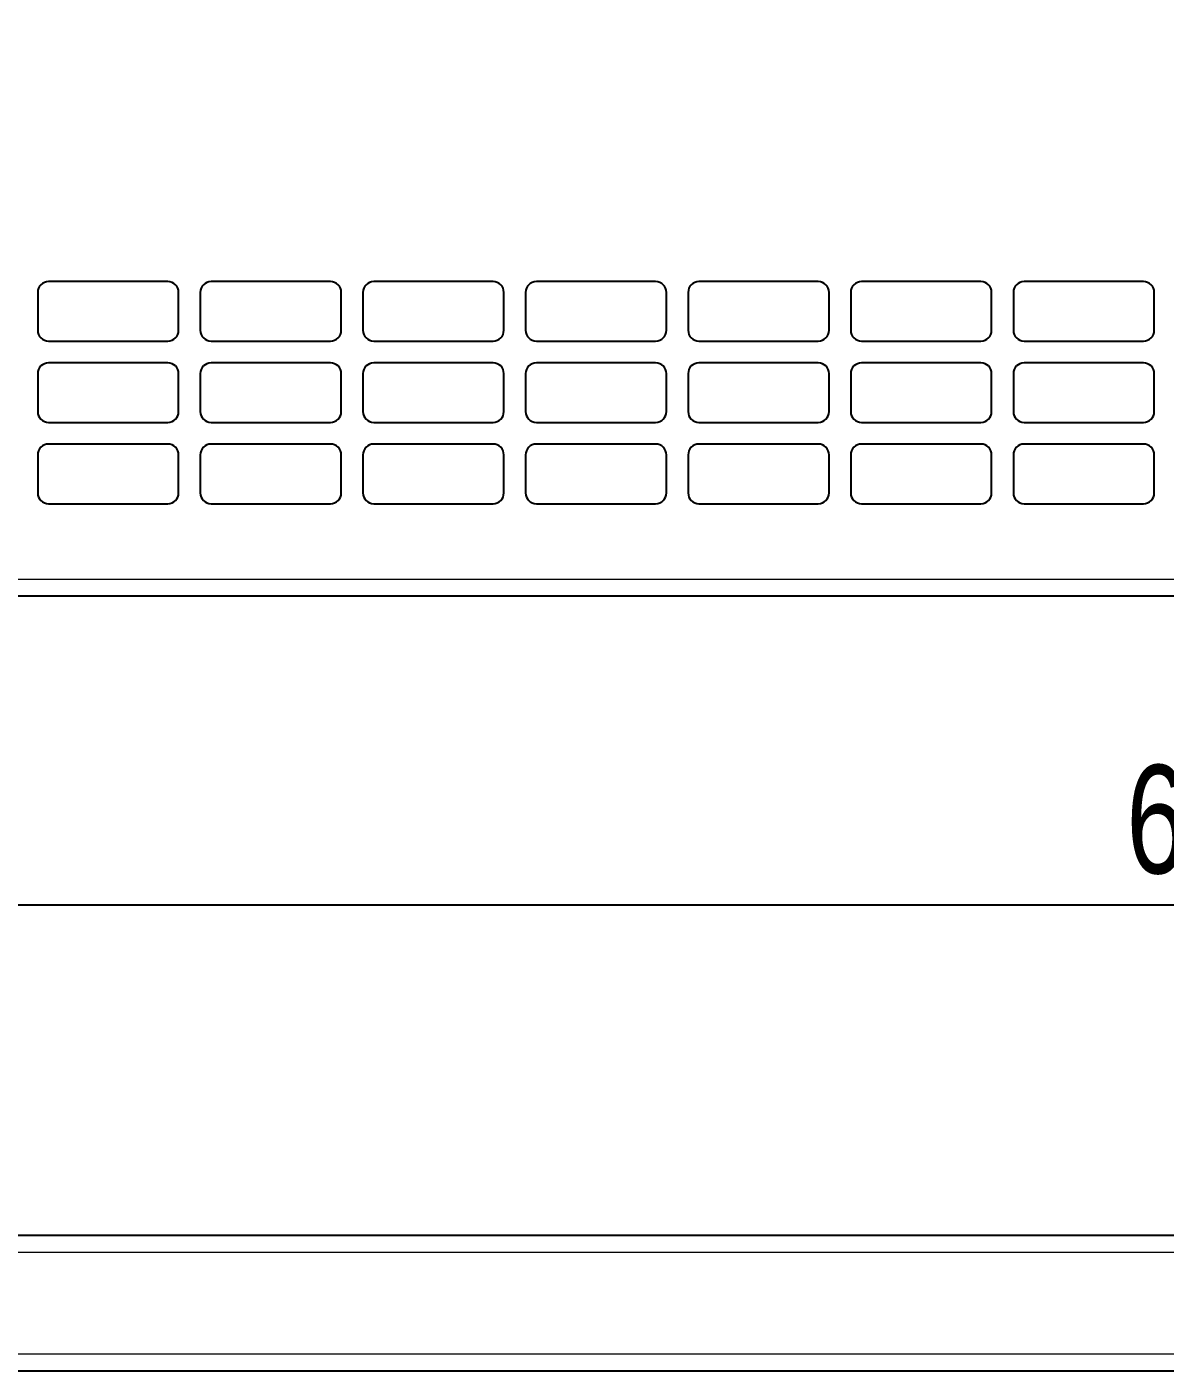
# Model space of a CAD drawing. Header units: millimetres. Extents: x -814 to 1058, y -456 to 1988.
# Drawn here: x -590.9 to -380.9, y -403.5 to -155.5 of the extents above; entities that cross this region are included whole.
import ezdxf

# ---------------------------------------------------------------- set-up
doc = ezdxf.new("R2010")
doc.units = ezdxf.units.MM
doc.layers.add('FORMAT', color=7, linetype='Continuous')
doc.styles.add('SLDTEXTSTYLE0', font='TXT', dxfattribs={"width": 0.75})
doc.dimstyles.new('SLDDIMSTYLE0', dxfattribs={"dimtxt": 20, "dimasz": 10, "dimexe": 0, "dimexo": 0.0625, "dimgap": 5, "dimtad": 2, "dimdec": 1, "dimrnd": 1e-09, "dimzin": 12, "dimdsep": 46, "dimtxsty": 'SLDTEXTSTYLE0', "dimsah": 1, "dimcen": 0.09, "dimadec": 0, "dimazin": 3, "dimtfac": 1, "dimtofl": 0, "dimtmove": 0, "dimatfit": 3, "dimfxl": 0, "dimfrac": 2, "dimtolj": 1, "dimtzin": 12, "dimarcsym": 0})

# ---------------------------------------------------------------- blocks, each defined once
blk = doc.blocks.new('_D_4')
at = {"layer": 'FORMAT'}
for p, q in [((-693.92, 781.04), (-693.92, -318.45)), ((-37.92, 781.04), (-37.92, -318.45)), ((-693.92, -317.45), (-37.92, -317.45))]:
    blk.add_line(p, q, dxfattribs=at)
for points in [[(-693.92, -317.45), (-683.92, -318.99), (-683.92, -315.91)], [(-37.92, -317.45), (-47.92, -315.91), (-47.92, -318.99)]]:
    blk.add_solid(points, dxfattribs=at)
at = {"layer": 'FORMAT', "insert": (-388.09, -291.67), "char_height": 20, "attachment_point": 1, "style": 'SLDTEXTSTYLE0'}
blk.add_mtext('656', dxfattribs=at)

msp = doc.modelspace()

# ---------------------------------------------------------------- linework, layer by layer
at = {"color": 7, "linetype": 'Continuous', "lineweight": 25}
for p, q in [((-564.92, -202.45), (-586.92, -202.45)), ((-534.92, -202.45), (-556.92, -202.45)), ((-504.92, -202.45), (-526.92, -202.45)), ((-474.92, -202.45), (-496.92, -202.45)), ((-444.92, -202.45), (-466.92, -202.45)), ((-414.92, -202.45), (-436.92, -202.45)), ((-384.92, -202.45), (-406.92, -202.45)), ((-588.92, -204.45), (-588.92, -211.45)), ((-562.92, -211.45), (-562.92, -204.45)), ((-558.92, -204.45), (-558.92, -211.45)), ((-532.92, -211.45), (-532.92, -204.45)), ((-528.92, -204.45), (-528.92, -211.45)), ((-502.92, -211.45), (-502.92, -204.45)), ((-498.92, -204.45), (-498.92, -211.45)), ((-472.92, -211.45), (-472.92, -204.45)), ((-468.92, -204.45), (-468.92, -211.45)), ((-442.92, -211.45), (-442.92, -204.45)), ((-438.92, -204.45), (-438.92, -211.45)), ((-412.92, -211.45), (-412.92, -204.45)), ((-408.92, -204.45), (-408.92, -211.45)), ((-382.92, -211.45), (-382.92, -204.45)), ((-586.92, -213.45), (-564.92, -213.45)), ((-556.92, -213.45), (-534.92, -213.45)), ((-526.92, -213.45), (-504.92, -213.45)), ((-496.92, -213.45), (-474.92, -213.45)), ((-466.92, -213.45), (-444.92, -213.45)), ((-436.92, -213.45), (-414.92, -213.45)), ((-406.92, -213.45), (-384.92, -213.45)), ((-564.92, -217.45), (-586.92, -217.45)), ((-534.92, -217.45), (-556.92, -217.45)), ((-504.92, -217.45), (-526.92, -217.45)), ((-474.92, -217.45), (-496.92, -217.45)), ((-444.92, -217.45), (-466.92, -217.45)), ((-414.92, -217.45), (-436.92, -217.45)), ((-384.92, -217.45), (-406.92, -217.45)), ((-588.92, -219.45), (-588.92, -226.45)), ((-562.92, -226.45), (-562.92, -219.45)), ((-558.92, -219.45), (-558.92, -226.45)), ((-532.92, -226.45), (-532.92, -219.45)), ((-528.92, -219.45), (-528.92, -226.45)), ((-502.92, -226.45), (-502.92, -219.45)), ((-498.92, -219.45), (-498.92, -226.45)), ((-472.92, -226.45), (-472.92, -219.45)), ((-468.92, -219.45), (-468.92, -226.45)), ((-442.92, -226.45), (-442.92, -219.45)), ((-438.92, -219.45), (-438.92, -226.45)), ((-412.92, -226.45), (-412.92, -219.45)), ((-408.92, -219.45), (-408.92, -226.45)), ((-382.92, -226.45), (-382.92, -219.45)), ((-586.92, -228.45), (-564.92, -228.45)), ((-556.92, -228.45), (-534.92, -228.45)), ((-526.92, -228.45), (-504.92, -228.45)), ((-496.92, -228.45), (-474.92, -228.45)), ((-466.92, -228.45), (-444.92, -228.45)), ((-436.92, -228.45), (-414.92, -228.45)), ((-406.92, -228.45), (-384.92, -228.45)), ((-564.92, -232.45), (-586.92, -232.45)), ((-534.92, -232.45), (-556.92, -232.45)), ((-504.92, -232.45), (-526.92, -232.45)), ((-474.92, -232.45), (-496.92, -232.45)), ((-444.92, -232.45), (-466.92, -232.45)), ((-414.92, -232.45), (-436.92, -232.45)), ((-384.92, -232.45), (-406.92, -232.45)), ((-588.92, -234.45), (-588.92, -241.45)), ((-562.92, -241.45), (-562.92, -234.45)), ((-558.92, -234.45), (-558.92, -241.45)), ((-532.92, -241.45), (-532.92, -234.45)), ((-528.92, -234.45), (-528.92, -241.45)), ((-502.92, -241.45), (-502.92, -234.45)), ((-498.92, -234.45), (-498.92, -241.45)), ((-472.92, -241.45), (-472.92, -234.45)), ((-468.92, -234.45), (-468.92, -241.45)), ((-442.92, -241.45), (-442.92, -234.45)), ((-438.92, -234.45), (-438.92, -241.45)), ((-412.92, -241.45), (-412.92, -234.45)), ((-408.92, -234.45), (-408.92, -241.45)), ((-382.92, -241.45), (-382.92, -234.45)), ((-586.92, -243.45), (-564.92, -243.45)), ((-556.92, -243.45), (-534.92, -243.45)), ((-526.92, -243.45), (-504.92, -243.45)), ((-496.92, -243.45), (-474.92, -243.45)), ((-466.92, -243.45), (-444.92, -243.45)), ((-436.92, -243.45), (-414.92, -243.45)), ((-406.92, -243.45), (-384.92, -243.45)), ((-665.97, -260.46), (-65.37, -260.46)), ((-51.42, -378.53), (-680.42, -378.53)), ((-54.27, -403.53), (-677.47, -403.53))]:
    msp.add_line(p, q, dxfattribs=at)
at = {"color": 8, "linetype": 'Continuous', "lineweight": 18}
for p, q in [((-665.97, -257.36), (-65.37, -257.36)), ((-51.42, -381.63), (-680.42, -381.63)), ((-53.94, -400.43), (-677.8, -400.43))]:
    msp.add_line(p, q, dxfattribs=at)
at = {"color": 7, "linetype": 'Continuous', "lineweight": 25}
for centre, start, end in [((-586.92, -204.45), 90, 180), ((-564.92, -204.45), 0, 90), ((-556.92, -204.45), 90, 180), ((-534.92, -204.45), 0, 90), ((-526.92, -204.45), 90, 180), ((-504.92, -204.45), 0, 90), ((-496.92, -204.45), 90, 180), ((-474.92, -204.45), 0, 90), ((-466.92, -204.45), 90, 180), ((-444.92, -204.45), 0, 90), ((-436.92, -204.45), 90, 180), ((-414.92, -204.45), 0, 90), ((-406.92, -204.45), 90, 180), ((-384.92, -204.45), 0, 90), ((-586.92, -211.45), 180, 270), ((-564.92, -211.45), 270, 0), ((-556.92, -211.45), 180, 270), ((-534.92, -211.45), 270, 0), ((-526.92, -211.45), 180, 270), ((-504.92, -211.45), 270, 0), ((-496.92, -211.45), 180, 270), ((-474.92, -211.45), 270, 0), ((-466.92, -211.45), 180, 270), ((-444.92, -211.45), 270, 0), ((-436.92, -211.45), 180, 270), ((-414.92, -211.45), 270, 0), ((-406.92, -211.45), 180, 270), ((-384.92, -211.45), 270, 0), ((-586.92, -219.45), 90, 180), ((-564.92, -219.45), 0, 90), ((-556.92, -219.45), 90, 180), ((-534.92, -219.45), 0, 90), ((-526.92, -219.45), 90, 180), ((-504.92, -219.45), 0, 90), ((-496.92, -219.45), 90, 180), ((-474.92, -219.45), 0, 90), ((-466.92, -219.45), 90, 180), ((-444.92, -219.45), 0, 90), ((-436.92, -219.45), 90, 180), ((-414.92, -219.45), 0, 90), ((-406.92, -219.45), 90, 180), ((-384.92, -219.45), 0, 90), ((-586.92, -226.45), 180, 270), ((-564.92, -226.45), 270, 0), ((-556.92, -226.45), 180, 270), ((-534.92, -226.45), 270, 0), ((-526.92, -226.45), 180, 270), ((-504.92, -226.45), 270, 0), ((-496.92, -226.45), 180, 270), ((-474.92, -226.45), 270, 0), ((-466.92, -226.45), 180, 270), ((-444.92, -226.45), 270, 0), ((-436.92, -226.45), 180, 270), ((-414.92, -226.45), 270, 0), ((-406.92, -226.45), 180, 270), ((-384.92, -226.45), 270, 0), ((-586.92, -234.45), 90, 180), ((-564.92, -234.45), 0, 90), ((-556.92, -234.45), 90, 180), ((-534.92, -234.45), 0, 90), ((-526.92, -234.45), 90, 180), ((-504.92, -234.45), 0, 90), ((-496.92, -234.45), 90, 180), ((-474.92, -234.45), 0, 90), ((-466.92, -234.45), 90, 180), ((-444.92, -234.45), 0, 90), ((-436.92, -234.45), 90, 180), ((-414.92, -234.45), 0, 90), ((-406.92, -234.45), 90, 180), ((-384.92, -234.45), 0, 90), ((-586.92, -241.45), 180, 270), ((-564.92, -241.45), 270, 0), ((-556.92, -241.45), 180, 270), ((-534.92, -241.45), 270, 0), ((-526.92, -241.45), 180, 270), ((-504.92, -241.45), 270, 0), ((-496.92, -241.45), 180, 270), ((-474.92, -241.45), 270, 0), ((-466.92, -241.45), 180, 270), ((-444.92, -241.45), 270, 0), ((-436.92, -241.45), 180, 270), ((-414.92, -241.45), 270, 0), ((-406.92, -241.45), 180, 270), ((-384.92, -241.45), 270, 0)]:
    msp.add_arc(centre, 2, start, end, dxfattribs=at)

# ---------------------------------------------------------------- dimensions: what is measured, and where the dimension line sits
at = {"layer": 'FORMAT'}
dim = msp.add_linear_dim(base=(-37.92, -317.45), p1=(-693.92, 781.05), p2=(-37.92, 781.05), angle=0, dimstyle='SLDDIMSTYLE0', dxfattribs=at)
dim.commit()
dim.dimension.update_dxf_attribs({"geometry": '_D_4', "text_midpoint": (-365.92, -317.45), "dimtype": 160})

doc.saveas('drawing.dxf')
